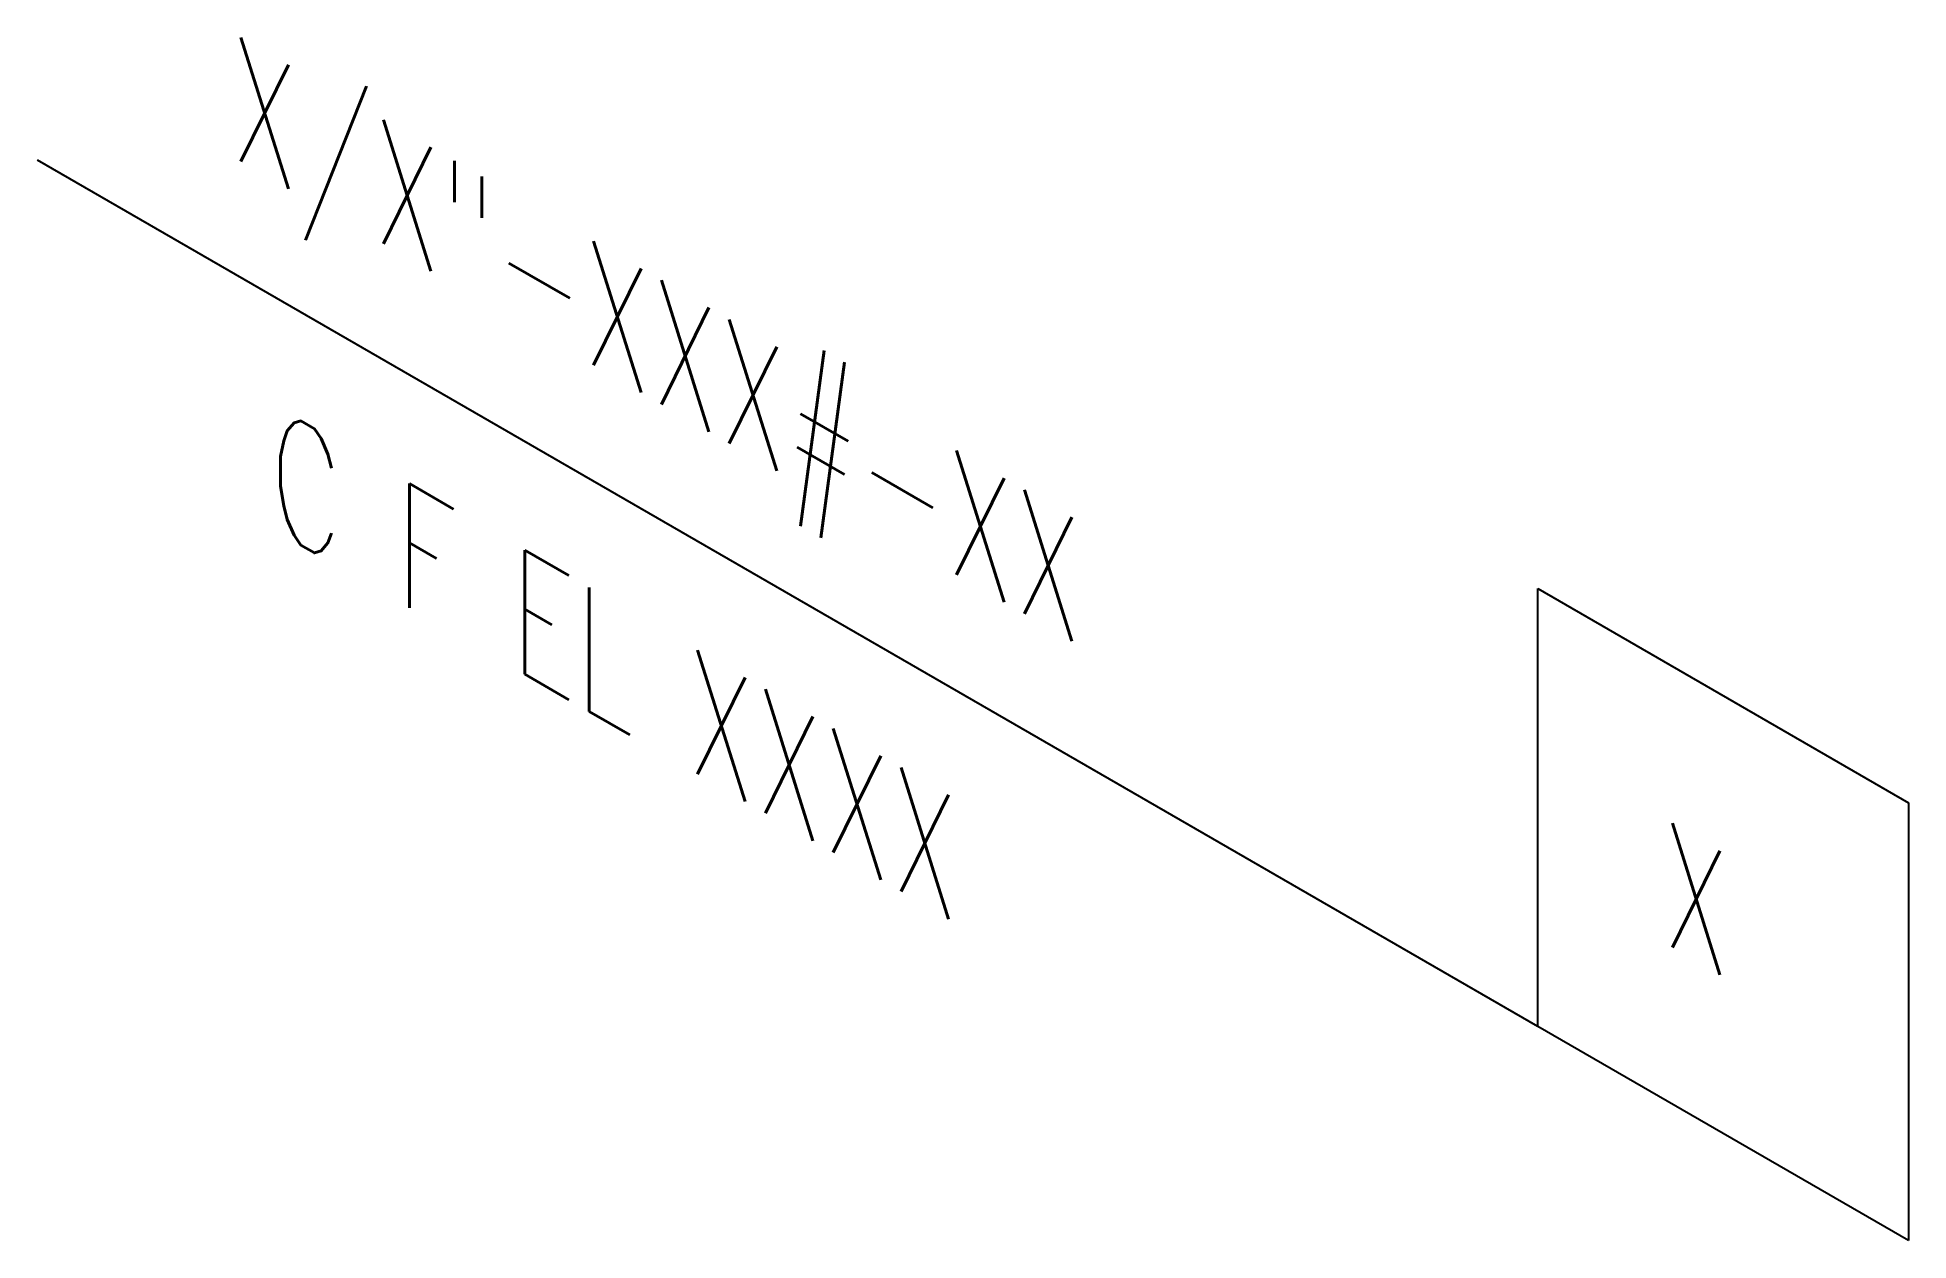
# Model space of a CAD drawing. Header units: millimetres. Extents: x -10123.26 to -10119.78, y -74.07 to -71.84.
import ezdxf
from ezdxf.enums import TextEntityAlignment as Align

# ---------------------------------------------------------------- set-up
doc = ezdxf.new("R2010")
doc.units = ezdxf.units.MM
doc.layers.add('Tub_iso_símbolos', color=2, linetype='Continuous')
doc.styles.add('r80', font='romans.shx')

msp = doc.modelspace()

# ---------------------------------------------------------------- linework, layer by layer
at = {"layer": 'Tub_iso_símbolos', "color": 1}
for p, q in [((-10120.4727, -73.6763), (-10123.264, -72.0647)), ((-10120.4727, -73.6763), (-10120.4727, -72.8618)), ((-10120.4727, -72.8618), (-10119.7828, -73.2602)), ((-10119.7828, -73.2602), (-10119.7828, -74.0746)), ((-10119.7828, -74.0746), (-10120.4727, -73.6763))]:
    msp.add_line(p, q, dxfattribs=at)

# ---------------------------------------------------------------- texts
at = {"layer": 'Tub_iso_símbolos', "style": 'r80', "oblique": 330, "width": 0.85}
for s, p in [('X/X"-XXX#-XX', (-10122.9043, -72.0563)), ('C F EL XXXX', (-10122.8307, -72.7479))]:
    msp.add_text(s, height=0.2, rotation=330, dxfattribs=at).set_placement(p)
msp.add_text('X', height=0.2, rotation=330, dxfattribs=at).set_placement((-10120.1278, -73.4682), align=Align.MIDDLE_CENTER)

doc.saveas('drawing.dxf')
